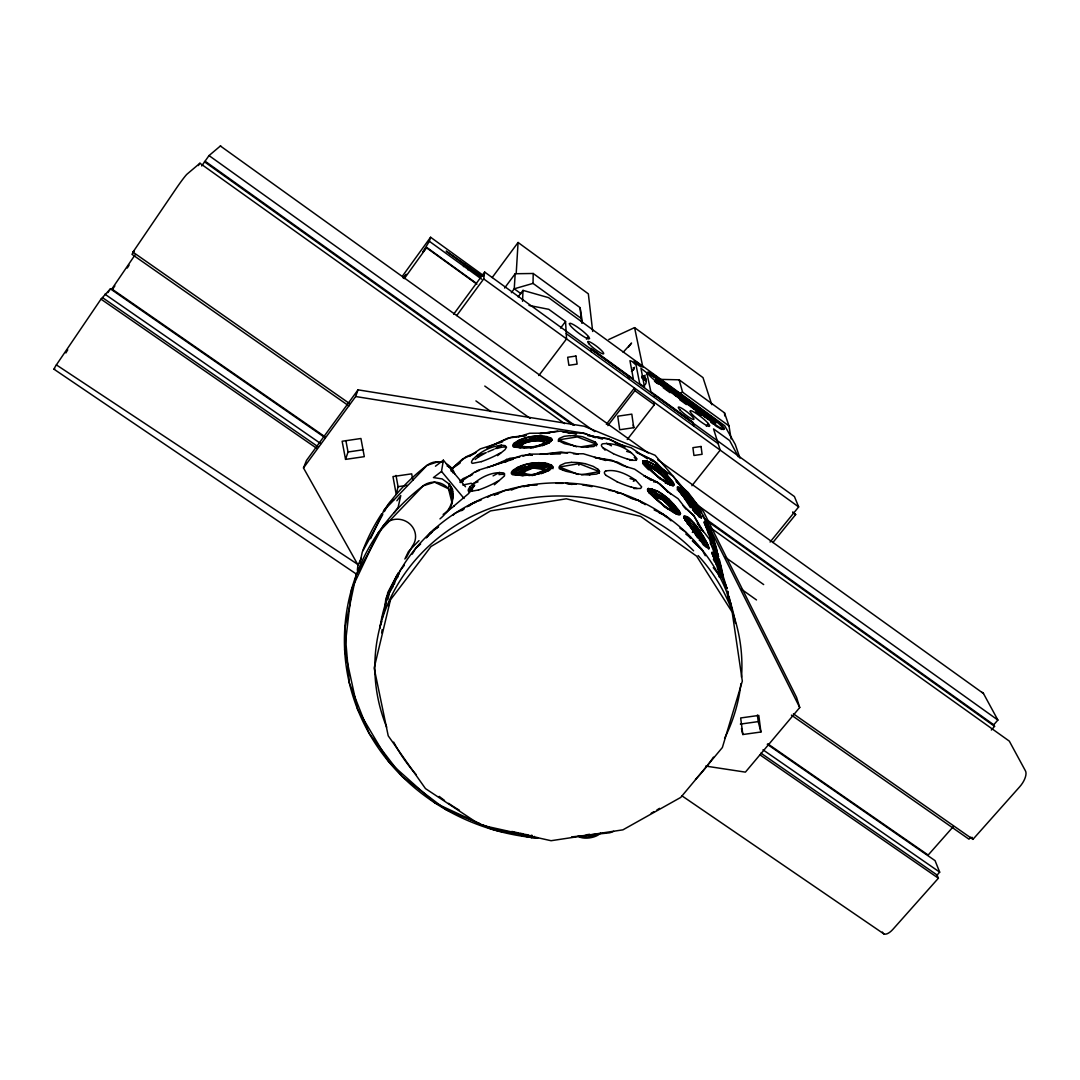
<?xml version="1.0" encoding="UTF-8"?>
<svg xmlns="http://www.w3.org/2000/svg" width="1080" height="1080" viewBox="0 0 1080 1080"><rect width="100%" height="100%" fill="white"/><g stroke="black" fill="none" stroke-linecap="round" stroke-linejoin="round"><path stroke-width="1.5" d="M664.713 507.101L648.824 490.725L663.457 496.274L680.413 513.675C680.198 517.077 675.27 512.946 673.758 512.325M581.783 323.217L581.094 318.357L533.034 283.392L533.21 273.483L515.187 273.74L504.603 288.023M522.544 301.307L523.004 290.372L548.559 297.648L724.667 425.695L735.25 444.42L739.962 458.123M728.838 599.09L727.623 591.057L728.285 594.594M720.265 566.919L719.199 558.968L720.293 564.881M646.663 460.863C657.45 465.305 667.562 473.135 672.948 483.624L672.354 484.799C661.095 480.033 650.592 471.839 642.749 462.47L642.708 460.985L646.663 460.863L646.529 463.064A19.13 3.726 38.1 0 1 659.097 471.163M516.2 273.537L518.076 242.474L588.344 293.841L592.691 331.479M515.187 273.74L514.242 288.806L511.367 292.694M382.118 618.327L384.818 608.931M472.19 491.252L472.905 484.853M357.332 570.254L357.912 565.326L361.422 557.914M381.713 632.907L382.118 629.627M384.696 608.324L385.884 598.495L398.304 572.697M663.768 385.749L662.837 385.574M558.36 441.45L558.576 439.857L577.301 436.928L596.714 444.299L596.498 445.892M599.211 473.283L599.427 471.623L579.082 463.658L559.454 466.992L559.251 468.666L563.949 470.529M578.867 465.305L579.082 463.658M527.337 835.164L531.455 837.527L531.779 835.083M439.979 518.886C450.819 509.679 456.759 497.718 449.199 484.056L442.152 478.913L433.445 477.576L441.518 471.433L443.381 460.175L465.494 486.756M456.719 315.549L483.705 278.924L484.663 272.066L794.421 496.557L798.674 506.925L770.081 542.052M445.811 512.865A18.009 17.145 9.6 0 0 448.47 488.74L449.199 484.056A17.874 17.024 9.7 0 1 452.345 499.905M451.13 471.11L451.575 468.126L447.107 465.993M385.655 605.583L387.761 592.529L396.954 575.181M715.473 556.484L716.162 553.19L710.181 543.132M359.856 563.409L362.273 552.029L382.779 514.471M387.882 599.427L389.327 592.839L392.729 587.101M396.009 475.402L398.048 486.689L396.238 494.492L392.971 476.564L411.696 473.837L412.857 480.357M388.382 606.123L389.934 599.616M393.039 586.589L394.214 581.715L398.264 576.369M496.733 448.551L500.877 447.39L501.417 445.23L505.183 445.635L506.52 447.228L504.995 449.671L497.583 455.666M597.848 469.112A20.075 5.495 13.3 0 1 599.454 471.636L598.752 473.108L596.417 474.107L589.41 474.647M595.215 441.99A19.143 5.009 13.3 0 1 596.727 444.299L593.811 446.513L587.115 446.945M476.186 283.176L426.721 247.428L422.604 252.329L429.354 241.299L430.583 237.249L483.624 275.656M404.285 278.627L426.721 247.428M505.683 462.294L506.682 459.202M345.56 459.392L342.131 441.261L360.936 438.494L364.311 456.651L345.56 459.392L348.03 451.994L345.87 440.573M380.174 626.306L381.726 621.648M394.214 584.361L396.806 576.585L398.844 573.912M357.966 564.935L303.494 467.951L355.658 396.522L358.02 389.839L584.091 426.209L655.128 455.301L703.512 511.637L796.567 697.383L799.74 707.535L745.403 772.133L705.699 766.085M634.351 367.295L633.407 369.806L631.584 371.183M645.111 375.111L644.166 377.608L644.652 376.502L643.802 375.705M303.494 467.951L306.49 460.445L358.02 389.839M398.331 575.14L400.181 570.537L404.352 565.299M691.848 504.711L679.495 489.821L680.346 487.755L677.997 486.702A18.968 2.97 47 0 0 678.834 490.901M709.492 419.067L709.506 419.04A4.928 0.783 38.1 0 1 709.344 419.148A5.94 0.945 38.1 0 0 709.412 418.905A5.549 0.878 38.1 0 0 709.115 418.23M703.269 544.86C718.875 557.159 691.538 516.793 687.002 516.753L690.633 523.611L686.097 518.886L687.002 516.753L684.558 515.754A19.872 3.267 47.1 0 0 685.49 520.358M370.575 538.623L383.94 510.435L427.086 465.305L438.156 461.74M404.865 559.035L408.524 551.448L419.013 540.594M406.161 557.833L412.29 546.264A17.928 16.929 11.2 0 0 407.983 522.504A17.928 16.929 11.2 0 0 383.036 526.136L356.157 575.262L344.763 628.87L349.299 682.844L369.05 733.212L402.206 776.493L446.189 809.798L479.588 823.527M384.358 511.583L388.3 504.36A17.321 16.43 11.6 0 1 394.025 499.568M412.276 554.121L415.679 548.384L420.633 543.969M659.178 382.212L660.38 382.617M449.847 490.145L451.589 487.445M450.913 492.035L452.669 489.308M537.678 438.656L543.726 438.561L544.981 436.631L550.246 438.939L550.665 439.965L549.221 442.017L542.484 445.351M404.082 278.154L406.188 274.293L403.124 277.925M402.611 275.886L430.583 237.249M539.149 465.467L543.902 465.426L545.211 463.428L549.531 464.967L551.178 467.114L549.666 469.368L541.269 473.702M54.702 368.766A14.513 0.81 -54.7 0 1 56.376 364.892L100.994 299.133L110.417 288.86L325.202 437.778M349.704 403.65L132.948 252.126L176.283 188.366A14.864 0.864 -55 0 1 187.043 174.137L199.935 163.242L564.651 423.644M107.825 292.666L110.417 288.86M135.081 254.867L111.861 288.981L324.986 436.765M112.415 289.494L114.872 285.876M198.356 165.564L199.935 163.242M201.677 165.956L209.021 155.588L220.388 145.989L648.216 452.952M463.455 266.625L465.17 264.29L482.058 276.332M467.937 269.865L469.651 267.529M453.654 314.199L484.663 272.066M492.17 277.574L518.076 242.474M518.117 296.879L523.004 290.372M396.887 500.769L400.775 495.572L398.101 507.438L394.146 512.717M560.574 328.091L565.556 321.489L548.788 309.326L529.024 305.411M538.826 375.543L566.541 338.891L565.556 321.489M430.731 533.601L433.769 529.592L438.021 527.04M586.44 339.188L588.452 336.528A12.717 2.066 37.4 0 0 579.177 328.347A12.717 2.066 37.4 0 0 570.173 323.244L569.241 323.69L570.321 325.607A12.717 2.066 37.4 0 0 579.663 333.869A12.717 2.066 37.4 0 0 588.708 338.958L589.586 338.472L588.452 336.528M628.574 346.91L631.557 343.049L623.133 352.269M628.02 377.312L628.789 376.299L590.895 348.84M606.339 424.319L634.406 388.017L634.892 390.65L654.332 404.73L627.25 439.533M607.851 425.628L634.892 390.65M664.375 387.329A7.101 1.134 37.8 0 1 660.204 384.372L656.384 382.266L656.1 381.024L659.759 383.211M656.384 382.266L660.218 384.386M659.637 383.089L656.1 381.024M666.428 385.803L662.702 383.616L666.428 385.803L666.738 387.058L662.472 384.143M654.089 396.198L654.858 395.199L692.199 422.253M660.893 383.211L663.174 384.791M663.579 385.412L666.644 387.382M666.387 387.045L666.711 387.302A7.101 1.134 37.8 0 1 666.913 388.409A7.33 1.161 37.8 0 1 666.684 388.49A7.101 1.134 37.8 0 1 665.213 387.801L664.74 387.666M667.548 387.558L673.556 392.837L667.629 387.464M670.95 391.973C679.482 395.766 662.243 387.477 671.031 390.987L668.25 390.015L671.018 391.878M676.458 395.969C673.529 395.82 671.706 388.422 675.891 393.471L676.526 395.874L673.961 394.011M675.824 393.565L673.272 391.702L673.893 394.106M683.276 400.923C678.875 395.253 680.738 399.344 677.12 396.441C674.042 388.706 684.234 403.218 682.412 398.21C690.674 405.351 677.687 398.264 685.463 402.502M677.12 396.441L679.644 398.142M678.659 395.618L676.485 394.038M685.719 401.612L688.662 404.838L688.973 403.515M692.631 405.905L693.265 406.782A4.563 0.729 38 0 1 693.454 407.093A5.265 0.837 38 0 1 693.509 407.241C694.913 411.143 690.471 405.202 690.727 405.068M693.86 406.526L694.562 408.983L697.127 410.846L694.494 409.077L693.86 406.526L701.73 412.25L702.418 414.828L696.789 410.036M696.668 409.307L696.398 408.375M701.663 412.344L699.125 410.495M702.972 413.357A5.454 0.864 38.1 0 0 702.324 412.965L702.999 413.775A5.94 0.945 38.1 0 1 703.35 413.991A4.779 0.756 38.1 0 1 703.836 414.302M705.672 417.083A8.681 1.377 38.1 0 1 704.322 416.07L703.62 415.651A5.738 0.905 38.1 0 1 703.039 415.179L703.013 414.464A6.129 0.972 38.1 0 0 703.566 414.936L705.834 416.651M703.039 415.179L702.891 414.356M706.307 426.141L708.345 423.562A12.528 2.012 38 0 0 698.922 415.287A12.528 2.012 38 0 0 690.552 410.643L689.958 411.318L691.335 413.424A12.528 2.012 38 0 0 700.826 421.781A12.528 2.012 38 0 0 709.223 426.411L709.763 425.695L708.345 423.562M712.598 421.011L712.071 420.471L713.057 420.917M711.383 420.714L712.503 421.686L711.504 420.458A8.073 1.269 38.1 0 1 710.883 420.053A4.347 0.689 38.1 0 1 710.6 419.81L710.667 419.715A4.347 0.689 38.1 0 0 710.951 419.971M714.204 421.996A6.251 0.986 38.1 0 1 714.555 422.307L714.623 421.726M691.929 485.717L720.198 450.117L713.543 428.895L729.675 440.6L738.396 456.881M642.83 463.874L643.842 462.591L657.882 468.207L674.014 484.596C673.623 487.701 669.074 483.597 667.602 483.044M644.382 464.495L656.87 469.463L657.882 468.207M649.215 492.601L662.405 497.596L663.457 496.274M672.989 485.865L674.014 484.596L661.595 479.736M772.902 542.484L795.677 514.539L792.747 511.974M991.332 730.026L994.572 726.327L993.735 724.775L997.88 720.05L983.475 693.509L657.774 459.81M953.37 826.538L928.166 855.05L767.961 743.958M882.401 932.053A13.203 5.751 -57 0 0 892.985 929.259L938.385 878.216L937.116 875.029L939.681 872.14L935.064 860.639L767.273 744.296M970.691 837.23L968.963 839.187L791.424 715.136M793.436 713.853L972.945 839.349L1019.763 786.713A13.5 6.048 -54.1 0 0 1025.474 770.918L1009.314 741.123L709.533 527.094M469.841 487.067C478.494 478.44 490.941 471.272 503.51 472.905L504.576 473.648L504.468 475.929L494.357 484.785M473.054 459.189C480.519 451.535 490.752 446.351 501.417 445.23L495.207 448.646M132.948 252.126L134.379 250.79L131.976 254.327L348.908 405.918M692.321 532.427L694.737 530.24L689.62 525.987M451.292 469.112L462.577 459L474.66 453.438M452.898 515.282L455.382 513.081L462.888 509.652M451.913 468.747L465.845 456.908L476.361 452.331M460.539 480.776L463.077 478.615L472.122 474.687M453.721 506.156L468.68 493.506L473.958 485.851L473.702 486.81L473.607 484.339L471.137 483.273L462.794 485.055M435.456 466.209L443.381 460.175M631.517 371.25L633.407 369.806L633.893 368.699L633.056 367.902M677.147 489.834L678.415 488.619L688.54 497.515L701.365 518.265L696.303 513.459L679.955 492.007M678.402 490.914L687.231 498.488L688.54 497.515M684.855 520.101L694.17 527.85L695.547 526.838L708.926 547.898L708.777 549.126L699.449 538.691L686.651 521.519M709.628 418.527L711.099 419.067M459.999 482.423L474.66 472.041L479.372 470.381M438.615 526.878L430.475 532.615L426.303 537.84L432.081 531.792M461.66 510.611L464.373 508.694M467.087 506.79L471.15 503.915L475.821 502.295M450.779 469.57L460.175 462.983M469.57 456.394L480.317 448.875L502.592 441.815M460.553 482.558L463.239 480.668M469.989 475.956L472.689 474.08M475.376 472.19L478.076 470.3L513.27 459.202M469.246 505.94L474.755 502.106L481.1 500.108M514.242 443.111C523.031 436.941 534.479 435.078 544.981 436.631L537.638 438.332M487.553 497.34L491.792 494.788L498.353 493.749M499.014 480.573L492.75 484.002A20.007 3.078 -24 0 1 478.494 490.023M500.904 452.655L494.937 455.895A19.089 2.713 -23.9 0 1 481.329 461.66M479.183 456.543L486.243 452.588L476.793 455.625L479.183 456.543A19.184 4.671 -24.8 0 0 475.146 459.513M493.074 475.902L499.568 472.406L499.001 474.633A20.102 5.13 -24.9 0 1 503.942 474.498M534.195 474.714A12.326 3.456 -9.1 0 0 542.484 468.558L539.109 467.843A12.326 3.456 -9.1 0 0 523.989 470.043L520.587 471.744A12.326 3.456 -9.1 0 0 520.493 474.795M608.756 339.512L634.568 327.618L702.999 377.622L711.788 404.69M486.743 447.876L507.884 438.129L526.203 435.564M649.256 489.443L653.036 489.497L658.125 491.63M494.384 495.261L504.887 490.469L513.162 489.308M489.888 446.432L510.921 437.279L525.717 435.429M491.724 466.182L509.827 458.312L519.723 457.083M532.994 474.984L545.238 469.787L533.088 467.964L520.844 473.121L531.481 474.741M534.263 474.917L552.744 467.06L552.987 468.72M543.753 472.649L548.37 470.691M487.796 451.94L493.979 449.32M523.044 475.713L513.108 474.174L512.865 472.527L532.859 464.13L552.744 467.06L549.383 470.367L542.093 472.743M514.647 473.526L533.115 465.777L549.68 468.234M633.312 481.248L635.783 480.222L641.668 486.877L640.683 488.444L633.852 488.552M542.12 445.757L549.464 442.719M533.061 447.782L552.163 439.925A19.143 5.211 -2.7 0 0 550.76 437.967M520.668 447.62L514.35 446.742L514.107 445.149L533.196 437.387L552.163 439.925L548.951 442.935L541.998 445.108M515.822 446.135L533.426 438.952L549.234 441.086M644.274 461.444L647.892 461.619L652.765 463.725M708.304 533.817L709.803 533.21L718.551 556.659L716.796 552.001M716.189 564.664L717.768 564.03L727.002 588.884L725.234 584.226M642.263 375.773L645.516 378.135L645.827 379.58L641.79 376.69M531.455 837.527L534.506 836.447M487.242 467.613L521.883 455.476L531.819 454.829M511.569 489.807L520.898 486.554L529.065 486.027M525.137 464.697L518.751 467.168L513.783 470.651A20.034 5.468 -15.1 0 0 513.176 473.553L518.468 475.268L528.633 474.944M678.173 393.66L682.574 392.175L729 425.952L731.106 438.925M525.812 437.9L519.723 440.208L514.985 443.435A19.116 4.968 -15.1 0 0 514.418 446.094L519.467 447.579L529.173 447.201M473.769 483.246L478.022 481.856M481.41 461.606L472.514 463.361A19.089 4.32 -31.2 0 1 473.121 459.162M518.508 436.779L529.645 433.256L549.801 433.107M522.855 456.179L529.254 454.154L547.263 454.019M523.922 486.662L528.674 485.177L537.043 485.109M478.562 489.969L469.26 491.643M545.292 471.488L538.718 473.296M545.049 443.961L538.785 445.635A19.116 3.173 -8.7 0 1 524.043 447.808M533.034 283.392L514.242 288.806L520.992 293.693M513.688 471.785A20.142 5.657 -9.1 0 1 519.264 469.017L534.519 465.71M514.904 444.569A19.211 5.144 -9 0 1 520.209 442.004L534.776 438.885M537.516 465.156L545.211 463.428C534.208 461.687 522.139 463.671 513 470.286A20.047 5.454 -15.5 0 0 512.689 474.755L523.341 475.538A20.047 3.591 -8.7 0 0 538.799 473.324M581.472 474.795L599.427 471.623M605.705 471.002C616.437 468.896 627.129 474.35 635.783 480.222L630.045 478.575M581.108 446.823L596.714 444.299M645.057 379.701L645.84 379.701L644.395 379.363L645.827 379.58L646.083 380.876A4.347 4.212 -14.6 0 1 643.856 385.655M348.03 451.994L363.461 449.726M633.744 427.694L619.704 429.745L617.746 416.205L631.813 414.139L633.744 427.694L633.258 424.899M398.048 486.689L407.268 485.339M629.519 460.296L636.066 460.31L637.025 458.906C629.586 448.726 615.37 442.3 602.707 443.799A19.103 4.86 16.3 0 0 603.018 447.822M539.528 433.688L557.847 431.109M685.908 401.261A4.928 0.783 38 0 0 685.787 401.369L685.841 401.355A5.711 0.905 38 0 0 685.787 401.463A5.711 0.905 38 0 0 685.719 401.558L685.787 401.531M556.2 483.314L562.815 483.341M740.367 724.1L758.227 721.615L760.914 732.011L742.838 734.522L741.434 728.568M540.5 433.593L560.223 431.136L576.545 433.796M542.835 454.221L560.979 451.967L567.54 453.033M571.604 836.905L609.457 832.828A17.064 15.457 -3 0 0 613.589 831.317M675.986 514.256L678.699 513.999A19.953 3.55 44.2 0 0 677.781 509.423M571.617 462.294L565.205 463.144L560.277 465.358A20.047 5.657 0.9 0 0 559.859 468.113L565.569 471.19L576.032 473.459M570.186 435.591L564.057 436.347L559.346 438.358A19.13 5.144 0.8 0 0 558.954 440.883L564.394 443.678L574.358 445.784M527.202 466.776L517.239 467.505L519.264 469.017M669.749 484.988L672.354 484.799M527.796 439.898L518.279 440.532L520.209 442.004M540.108 454.288L569.943 452.358L578.124 454.046M566.649 483.611L576.383 484.272M524.111 447.782L513.999 447.161A19.13 4.968 -15.5 0 1 514.31 443.097M653.576 481.882L656.816 481.788M706.779 417.245L706.117 416.961M568.283 432.972L581.729 432.877L602.478 439.128M550.543 454.005L560.358 453.924M573.467 453.83L583.281 453.762L605.745 460.512M582.255 484.785L591.962 486.662M538.501 435.915L546.453 436.523L550.638 437.994M538.434 462.618L546.764 463.32L551.151 464.94M662.553 385.398L663.296 385.263M659.799 382.55L660.326 383.738M659.678 382.806L662.216 384.224M660.501 379.377L679.158 379.823L724.505 412.857L729 425.952M693.792 507.398L696.573 507.721L700.326 517.293L678.929 490.982M678.699 513.999L671.247 510.543M701.042 537.206L703.971 537.557L693.833 527.526M514.107 445.149L531.481 447.565M532.211 835.866L497.813 831.02L482.625 824.783M609.026 490.28L613.98 491.022L618.435 493.128M562.829 431.865L576.126 433.877M587.75 435.632L607.689 438.656L624.159 446.472M512.865 472.527L532.724 475.565M527.796 834.813L491.63 829.251L434.835 802.859L388.719 761.738L357.575 709.25L344.642 649.863L351.662 588.965L378.526 532.386L423.144 485.838L434.606 482.166L448.497 488.768L452.115 503.105M355.658 396.522L584.658 433.323L595.377 437.697M591.233 436.185L609.188 439.115L625.347 446.918M595.39 457.556L611.78 460.215L623.579 465.899M637.092 488.471L631.368 487.107M594.5 457.394L617.436 462.105L627.683 467.357M616.734 492.507L621.581 493.493L629.033 497.3M642.452 377.028L645.827 379.58M632.624 460.242L627.143 458.879M656.289 379.633L656.411 379.661A6.966 1.107 37.8 0 1 656.816 379.796L657.045 379.769M565.623 482.976L572.062 484.502M633.272 499.027L638.105 500.175L642.195 503.077M665.456 482.909L669.668 483.962M659.786 382.793L660.65 382.928L659.948 382.698M459.689 480.776L462.901 481.586M584.955 463.577L593.285 466.385L597.713 469.098M626.643 451.386L631.436 452.723M643.95 462.294L646.529 463.064L642.708 460.985M630.153 498.056L639.698 500.918L645.246 504.657M625.01 466.29L634.635 469.179L650.93 480.249M615.249 442.976L631.22 447.782L647.447 458.838M663.485 385.749L662.702 385.493M714.717 423.576L714.703 423.455M665.793 507.789L673.232 510.557L662.85 499.892L653.9 496.517L657.369 500.094M667.305 508.815L680.413 513.675M686.381 401.369L687.366 401.882A4.914 0.783 38 0 1 688.041 402.314M558.576 439.857L576.504 446.742M529.254 454.154L532.332 455.355M665.226 482.827L671.436 485.257M688.676 403.353L688.662 404.838M559.454 466.992L578.273 474.458M650.484 460.242L656.613 462.753L664.227 471.609M669.884 478.427L665.334 476.537L671.963 481.41L669.924 481.437A19.13 3.726 38.1 0 1 671.936 484.907M656.977 379.85L657.248 379.863A7.101 1.134 37.8 0 1 662.796 383.549M665.807 388.085L665.699 388.152A6.966 1.107 37.8 0 1 665.145 387.882L664.943 387.774M656.87 490.806L648.405 488.457L674.082 504.657L677.687 509.355L669.101 503.145M613.413 453.681L603.099 447.836L605.07 450.144M662.715 385.317L662.364 384.993M654.129 509.922L663.053 514.134L666.725 517.469M616.977 481.694L606.137 475.43M636.147 452.156L652.617 459.972L664.97 471.339M644.22 475.835L657.49 482.233L668.426 492.318M637.092 452.601L653.252 460.404L667.818 473.864M606.433 443.259L611.483 445.797M658.841 512.528L666.293 516.335L671.058 520.803M643.788 475.632L659.894 483.894L670.842 494.168M706.388 416.988L705.766 416.745M708.089 418.662L707.792 418.5A5.657 0.891 38.1 0 1 707.467 418.298A6.372 1.013 38.1 0 1 705.551 416.988M642.411 376.866L644.855 378.986L642.492 377.271M659.354 382.59L656.478 380.889A7.101 1.134 37.8 0 1 656.897 379.714M663.282 384.912L666.806 386.964M713.948 423.171L713.421 422.834M712.139 420.39L713.475 421.254A4.644 0.729 38.1 0 1 714.272 421.916M703.039 413.262L703.823 413.775A7.736 1.229 38.1 0 1 704.471 414.221L705.024 414.612M689.081 403.718L690.377 404.703M56.376 364.892L357.642 564.3M689.62 403.421L689.094 403.043A6.98 1.107 38 0 0 688.23 402.435L687.974 402.394A4.819 0.769 38 0 0 687.15 401.882M661.973 384.75L660.514 383.589M679.914 528.106L685.449 531.86L690.606 538.488M54 369.212L356.454 574.128M667.238 491.319L678.105 498.704L686.192 509.152M703.93 414.49L704.092 414.599A4.725 0.743 38.1 0 1 704.795 415.112L705.321 415.368M655.56 464.36L673.151 476.348L682.223 488.106M713.489 422.739L713.111 422.618A4.982 0.783 38.1 0 1 712.584 422.24A4.523 0.716 38.1 0 1 711.923 421.74L711.841 421.524M681.952 795.839L883.859 933.889M711.328 419.351L711.558 419.377A5.846 0.918 38.1 0 1 712.071 419.742A9.207 1.458 38.1 0 1 712.854 420.323L713.07 420.485M104.895 294.165L320.814 443.651M762.993 749.803L939.681 872.14M102.533 297.648L318.384 446.985M760.901 753.125L937.116 875.029M100.994 299.133L316.602 448.24M759.793 754.717L938.385 878.216M661.743 384.723L660.582 383.805M475.916 400.91L491.036 411.642M741.352 589.207L756.486 599.94M484.785 386.06L530.118 418.338M725.207 557.199L763.682 584.577M685.881 534.182L692.699 539.042L696.263 544.644M205.16 161.244L574.344 425.061M706.901 519.79L993.735 724.775M204.498 161.811L573.035 425.142M708.588 521.991L994.572 726.327M209.021 155.588L594.743 431.595M694.535 503.01L997.88 720.05M704.862 414.639L703.35 413.6A6.413 1.013 38.1 0 0 702.797 413.249M566.244 333.639L718.187 443.705M483.705 278.924L798.674 506.925M429.354 241.299L481.667 279.153M426.613 247.82L476.888 284.162M792.936 512.568L795.677 514.539M658.679 380.228L684.275 398.898M686.934 400.761L699.003 409.604M701.649 411.453L711.045 418.351M682.344 398.304L684.788 400.073M693.792 406.62L696.33 408.47M686.164 402.881L688.73 404.744M691.443 406.714L693.995 408.564M699.935 412.884L702.486 414.733M663.242 387.733L670.046 392.688M679.59 399.613L686.394 404.568M695.871 411.44L701.285 415.382M710.762 422.253L713.475 424.224M641.736 377.717L646.083 380.876M533.21 273.483L580.109 307.651L582.457 322.65M704.889 415.989L704.066 415.355M595.08 441.976L582.917 436.846A19.13 6.872 7.6 0 0 570.321 435.726M705.173 415.26L703.769 414.382A4.779 0.756 38.1 0 0 703.445 414.18A5.94 0.945 38.1 0 0 702.932 413.856M690.323 403.947L690.538 404.123A5.346 0.851 38 0 1 691.659 405.027L692.779 406.202M690.471 404.204L690.255 404.042A7.911 1.256 38 0 0 689.553 403.515L689.027 403.124A6.98 1.107 38 0 0 688.163 402.53M657.693 476.05L644.342 463.833M663.39 505.062L654.588 497.88L649.364 492.075A19.953 4.482 32.4 0 1 649.269 489.443M480.64 276.872L446.189 251.114L465.17 264.29M704.038 415.989L704.255 416.151A8.357 1.323 38.1 0 0 705.442 417.042M699.111 540L708.926 547.898M695.547 526.838L685.071 518.103L697.639 537.935M711.437 420.903L711.248 420.593A4.739 0.743 38.1 0 1 710.816 420.214M660.69 383.913L659.961 383.198M660.623 383.994L660.177 383.279M692.523 509.99L701.271 517.428M713.394 421.538L713.515 421.794A5.603 0.891 38.1 0 1 713.84 422.077M702.824 414.45L702.945 414.545A6.129 0.972 38.1 0 0 703.323 414.882A4.968 0.783 38.1 0 0 703.661 415.166M662.85 470.839L672.489 481.518M668.668 499.041L678.793 510.341M713.583 421.713A5.603 0.891 38.1 0 1 713.907 421.996L713.975 422.213M706.064 415.989L706.712 416.812M692.186 405.635L691.591 405.108A4.928 0.783 38 0 0 691.065 404.676M692.348 540.891L702.122 549.801L705.28 555.714M676.08 481.558L688.433 492.925A164.808 155.075 -1.2 0 1 701.743 512.555M641.938 377.433L642.668 378.108M688.946 500.675L696.573 507.721L688.5 495.788L680.346 487.755L683.843 494.411M684.221 506.871L693.941 515.835L703.35 531.644M677.525 482.841L688.433 492.925M710.586 420.147L710.465 420.35A5.751 0.905 38.1 0 0 710.842 420.836M692.564 540.878L702.122 549.801M683.006 505.575L693.941 515.835L701.703 530.361M708.062 417.096L707.792 416.839A4.388 0.689 38.1 0 0 707.346 416.435A4.766 0.756 38.1 0 0 706.671 415.881A5.522 0.878 38.1 0 0 706.104 415.422A6.507 1.026 38.1 0 0 705.402 415.044M657.72 494.37L651.74 488.714L651.591 490.982A20.061 4.09 38.3 0 0 648.608 489.969M519.952 833.909L521.775 835.745M656.87 469.463L671.841 484.69M643.842 462.591L660.056 479.129M668.952 499.433L674.082 504.657L671.288 505.035A20.061 4.09 38.3 0 1 678.24 513.986M643.977 465.048L648.608 469.773M662.405 497.596L678.213 513.837M714.69 422.901L715.068 423.428M694.102 523.436L688.028 517.82L685.071 517.172A19.886 3.105 48.2 0 0 687.015 521.829M687.163 494.249L681.332 488.795L678.47 488.012A18.968 2.821 48 0 0 680.306 492.318M706.185 546.507L702.918 542.849M649.202 492.98L658.962 501.782A19.953 1.985 36.8 0 0 671.112 510.408M702.324 515.93L705.591 519.723L799.74 707.535M441.518 471.433L464.063 498.461M713.259 567.635L718.416 574.263L719.483 577.355M697.316 523.53L709.452 539.204L722.547 577.017M690.296 498.555L692.307 501.174M694.332 503.78L703.404 515.538L719.24 561.317M685.584 520.452L693.59 531.428A19.872 0.702 51.4 0 0 703.269 543.335M687.231 498.488L699.043 516.969M678.47 488.849L690.417 507.587M694.17 527.85L706.658 547.506M694.737 530.24L702.932 543.145M716 557.618L712.085 552.137A19.751 1.647 62 0 0 712.557 554.702M708.102 527.04L704.309 521.586A18.846 1.499 61.9 0 0 704.727 523.894M713.327 552.15L721.076 566.663L722.399 578.205M728.231 598.577L730.593 603.018L731.174 608.04M713.367 559.305L714.785 561.978M723.938 582.444L726.705 587.696L720.873 568.863L721.211 571.172M717.768 564.03L712.152 553.298L718.349 569.714M714.447 548.181L718.295 555.62L712.773 537.84M709.803 533.21L704.349 522.599L711.761 542.187M699.975 514.039L692.658 501.309A18.941 4.361 55.4 0 0 687.15 494.181M707.549 544.239L699.854 530.793A19.845 4.671 55.6 0 0 694.089 523.355M972.027 837.284L972.945 839.349M712.463 541.458L704.822 524.057M720.711 573.264L712.652 554.877M719.483 572.697L721.17 577.179M717.377 567.824L719.159 572.549M690.971 405.432L691.362 406.796M724.18 581.742L725.827 586.481M523.989 470.043L524.921 473.189M693.509 407.228L693.927 408.659M693.792 426.033L692.672 422.024L650.875 391.73L646.826 372.897L640.953 368.294L644.558 387.153L639.711 383.643L636.066 365.081L632.164 361.503L629.951 360.639L633.366 379.053L590.99 348.34L591.368 351.837M679.158 379.823L682.574 392.175M716.162 553.19L722.803 578.596M451.575 468.126L452.736 472.77M728.973 596.241L732.038 609.822M720.441 563.693L723.33 576.558M653.751 402.017L654.332 404.73M634.568 327.618L642.856 367.187M628.789 376.299L629.221 378.743M532.859 464.13L533.115 465.777M533.196 437.387L533.426 438.952M727.38 593.744L727.866 597.024M742.838 734.522L740.664 717.957L758.795 715.433L760.914 732.011M757.39 715.054L758.227 721.615M580.109 307.651L581.094 318.357M724.505 412.857L724.748 415.935M627.25 458.946A19.103 2.687 21.9 0 1 613.359 453.681M634.257 457.421A19.197 4.658 22.7 0 1 636.39 460.39M677.43 488.16A19.049 2.457 53 0 1 679.495 489.821M680.981 493.722A11.651 1.499 53 0 1 690.012 503.685A11.651 1.499 53 0 1 694.413 512.393M647.474 467.384A11.705 2.281 38.1 0 1 660.218 473.945A11.705 2.281 38.1 0 1 663.107 480.83M543.726 438.561A19.211 5.144 -9 0 1 550.908 441.558M520.29 446.026A11.759 3.146 -9 0 1 534.546 440.856A11.759 3.146 -9 0 1 542.389 444.19M539.149 445.77A11.759 3.146 -9 0 1 536.125 446.702M534.465 447.08A11.759 3.146 -9 0 1 530.537 447.714M500.877 447.39A19.184 4.671 -24.8 0 1 505.602 447.161M656.843 490.752A19.953 6.102 39.8 0 1 668.993 499.419M649.283 493.007A19.966 4.482 32.3 0 1 648.378 488.444M469.233 491.67A20.007 4.739 -31.3 0 1 469.921 487.026M631.463 487.188A20.021 3.051 22 0 1 616.91 481.707M606.069 475.416A20.021 5.333 16.4 0 1 605.745 471.015M468.909 491.643A20.102 5.13 -24.9 0 1 474.741 485.244M531.468 475.2A12.326 3.456 -9.1 0 1 528.741 475.497M652.617 495.72A12.272 2.511 38.3 0 1 663.822 500.648A12.272 2.511 38.3 0 1 671.45 510.53M687.326 523.854A12.218 1.647 53.2 0 1 687.69 523.112L689.432 524.313A12.218 1.647 53.2 0 1 698.598 535.545L700.961 539.379A12.218 1.647 53.2 0 1 701.784 542.74M543.902 465.426A20.142 5.657 -9.1 0 1 549.423 466.601M683.951 517.212A19.966 2.687 53.2 0 1 686.097 518.886M702.77 539.865A19.966 2.687 53.2 0 1 704.282 542.363M600.575 833.072A12.582 5.724 -9.1 0 1 589.491 837.891A12.582 5.724 -9.1 0 1 578.083 836.15M598.577 833.868A15.296 6.939 -9.1 0 1 579.596 836.474M698.139 555.566A183.546 170.438 -1.2 0 1 741.514 677.214M740.921 683.6A183.546 170.438 -1.2 0 1 724.572 738.288M713.475 757.134A183.546 170.438 -1.2 0 1 695.48 779.382M659.556 808.353A183.546 170.438 -1.2 0 1 656.856 810M654.075 811.607A183.546 170.438 -1.2 0 1 651.213 813.213M589.667 834.3A183.546 170.438 -1.2 0 1 586.413 834.8M523.246 833.827A183.546 170.438 -1.2 0 1 519.966 833.207M518.319 832.883A183.546 170.438 -1.2 0 1 511.826 831.438M459.419 810.257A183.546 170.438 -1.2 0 1 448.605 803.345M444.514 800.428A183.546 170.438 -1.2 0 1 439.195 796.392M416.192 774.616A183.546 170.438 -1.2 0 1 393.687 742.122M386.681 727.137A183.546 170.438 -1.2 0 1 462.146 521.559A183.546 170.438 -1.2 0 1 693.603 550.8M379.836 628.493A179.753 167.373 -1.2 0 1 504.833 490.482A179.753 167.373 -1.2 0 1 691.511 537.786M693.725 540.121A179.753 167.373 -1.2 0 1 735.507 623.389M704.97 518.495A164.808 155.075 -1.2 0 1 717.161 551.205M542.592 445.23A19.143 3.497 -7.9 0 1 528.93 447.431M525.96 437.994A19.13 6.899 -8.9 0 1 538.434 436.023M672.692 481.667A19.049 3.267 44.2 0 1 674.096 484.677M668.507 483.908A19.062 2.025 37.8 0 1 657.612 476.253M644.288 463.806A19.035 4.077 32.3 0 1 644.288 461.457M652.887 463.955A19.035 5.441 39.8 0 1 662.756 470.921M587.75 447.201A19.143 3.456 7.5 0 1 574.168 445.959M700.232 514.39A18.968 1.877 59 0 1 701.393 517.617M712.071 541.039A18.86 0.756 66.7 0 1 715.554 549.49M708.197 527.539A18.846 2.606 69.7 0 1 712.665 537.908M645.989 463.077A19.13 3.699 38.6 0 1 651.632 465.939M655.074 468.194A19.13 3.699 38.6 0 1 661.041 472.689M649.107 469.139A11.705 2.255 38.6 0 1 658.382 472.392A11.705 2.255 38.6 0 1 666.428 482.409M686.435 497.489A19.049 2.403 53.5 0 1 692.226 505.116M681.601 494.829A11.651 1.472 53.5 0 1 690.269 503.982A11.651 1.472 53.5 0 1 695.142 513.513M514.957 445.406A19.211 5.157 -8.5 0 1 534.222 438.858M544.144 438.386A19.211 5.157 -8.5 0 1 547.56 438.737M522.045 446.445A11.759 3.159 -8.5 0 1 534.816 440.775A11.759 3.159 -8.5 0 1 543.686 444.19M539.973 445.851A11.759 3.159 -8.5 0 1 537.476 446.553M534.735 447.12A11.759 3.159 -8.5 0 1 524.596 447.444M362.934 550.26A206.375 193.253 -1.2 0 1 381.659 513.81M383.495 511.07A206.375 193.253 -1.2 0 1 427.086 465.305A17.415 16.632 10 0 1 442.544 462.362M446.364 463.887A17.415 16.632 10 0 1 454.734 473.945M448.47 488.74A18.009 17.145 9.6 0 0 423.144 485.838A213.394 199.004 -1.2 0 0 353.592 698.166A213.394 199.004 -1.2 0 0 537.773 838.053M590.004 474.917A20.075 3.888 7.6 0 1 575.843 473.648M571.752 462.429A20.047 7.452 7.7 0 1 584.874 463.685M454.046 506.115A31.009 1.579 -37.7 0 1 443.138 514.418M678.996 510.489A19.98 3.591 44.3 0 1 680.495 513.756M674.609 513.149A19.98 2.308 37.9 0 1 663.309 505.278M658.246 491.859A19.953 5.872 40 0 1 668.574 499.122M551.259 464.927A20.061 5.711 -2.7 0 1 552.744 467.06M542.673 472.865A20.061 3.929 -7.9 0 1 528.404 475.187M525.271 464.805A20.047 7.479 -9 0 1 538.353 462.726M452.655 491.171A17.537 16.74 9.9 0 1 450.725 493.857M521.181 473.918A12.326 3.47 -8.5 0 1 534.56 467.788A12.326 3.47 -8.5 0 1 543.861 471.609M539.973 473.405A12.326 3.47 -8.5 0 1 534.479 474.755M531.522 475.16A12.326 3.47 -8.5 0 1 528.66 475.349M688.338 524.286A12.218 1.62 53.7 0 1 697.383 533.709A12.218 1.62 53.7 0 1 702.54 543.915M654.345 497.596A12.272 2.484 38.8 0 1 664.011 500.756A12.272 2.484 38.8 0 1 672.489 511.475M707.805 544.604A19.886 2.052 59.1 0 1 709.061 548.1M720.252 572.738A19.778 0.729 66.7 0 1 723.857 581.432M716.108 558.144A19.751 2.768 69.8 0 1 720.765 568.944M683.707 518.09A19.966 2.646 53.7 0 1 687.704 520.519M693.725 527.269A19.966 2.646 53.7 0 1 697.505 532.17M647.96 490.968A20.047 4.05 38.8 0 1 656.924 493.938M660.528 496.26A20.047 4.05 38.8 0 1 666.779 500.971M513.756 472.73A20.142 5.657 -8.5 0 1 535.491 465.494M544.333 465.237A20.142 5.657 -8.5 0 1 547.925 465.642M537.583 837.594A15.296 6.926 7.7 0 1 521.33 834.638M220.388 145.989A13.473 0.702 -55.1 0 1 220.603 146.165M65.907 352.957A13.338 0.743 -54.7 0 1 67.757 349.812M127.278 268.029A13.122 0.729 -54.9 0 1 129.128 265.127M981.869 692.361A12.339 5.049 -53.6 0 1 983.475 693.509M648.392 373.707A12.69 2.025 37.8 0 1 655.979 378.27A12.353 1.971 37.8 0 0 646.974 373.707M713.448 420.053A12.609 1.998 38.1 0 1 716.742 422.671A12.272 1.944 38.1 0 0 713.448 420.12M645.516 378.135A4.32 4.185 -14.7 0 1 645.543 379.985M722.034 429.502A12.285 1.944 38.1 0 1 718.942 427.95M717.66 427.154A12.285 1.944 38.1 0 1 714.825 425.21M723.465 429.557A12.285 1.944 38.1 0 0 712.787 418.811L656.411 377.825A12.353 1.971 37.8 0 0 647.663 374.476M657.788 383.778A12.353 1.971 37.8 0 1 654.48 381.226M713.003 420.579A7.034 1.107 38.1 0 1 713.624 421.052A6.359 0.999 38.1 0 1 714.38 421.673M704.957 414.707A7.466 1.188 38.1 0 1 705.618 415.193M711.302 421.24A4.793 0.756 38.1 0 1 710.68 420.701M713.178 422.523A4.982 0.783 38.1 0 1 712.652 422.145A4.712 0.743 38.1 0 1 711.99 421.646M709.277 419.243A4.59 0.729 38.1 0 1 708.021 418.757L707.873 418.675A5.292 0.837 38.1 0 1 707.4 418.392M656.019 380.241A7.196 1.147 37.8 0 1 655.87 379.62M712.787 420.417A9.207 1.458 38.1 0 0 712.004 419.823A5.846 0.918 38.1 0 0 711.477 419.459M709.412 418.905A5.549 0.878 38.1 0 0 709.047 418.311A4.604 0.729 38.1 0 0 707.873 417.056L707.576 416.799A4.388 0.689 38.1 0 0 707.116 416.394A4.766 0.756 38.1 0 0 706.604 415.962A5.522 0.878 38.1 0 0 705.834 415.355M690.674 404.096A5.711 0.905 38 0 1 691.281 404.582M390.461 599.819L374.152 668.048L388.22 735.831L425.466 788.589L480.37 824.945L551.083 840.713L622.917 829.845L680.724 797.432L722.372 747.522L742.325 681.115L732.173 612.117L696.654 556.173L640.643 516.402L566.298 498.812L490.536 510.908L431.014 546.507L390.461 599.819M575.924 356.049L567.675 357.264L568.89 365.31L577.125 364.095L575.924 356.049M701.055 446.486L692.901 447.66L693.941 455.476L702.095 454.302L701.055 446.486M643.518 377.406L641.912 376.677L645.354 379.175L643.518 377.406M713.3 418.027L656.924 377.042A12.69 2.012 37.8 0 0 647.555 372.762A12.69 2.012 37.8 0 0 658.355 383.157L715.405 424.602A12.609 1.985 38.1 0 0 724.288 428.531A12.609 1.985 38.1 0 0 713.3 418.027M680.09 410.022A9.882 1.607 38 0 0 693.495 419.459A9.882 1.607 38 0 0 684.828 410.279A9.882 1.607 38 0 0 680.09 410.022M634.892 362.286A4.631 0.729 37.7 0 0 641.237 366.768A4.631 0.729 37.7 0 0 637.322 362.61A4.631 0.729 37.7 0 0 634.892 362.286M589.302 344.196A9.99 1.647 37.5 0 0 603.058 353.876A9.99 1.647 37.5 0 0 594.837 344.979A9.99 1.647 37.5 0 0 589.302 344.196"/></g></svg>
